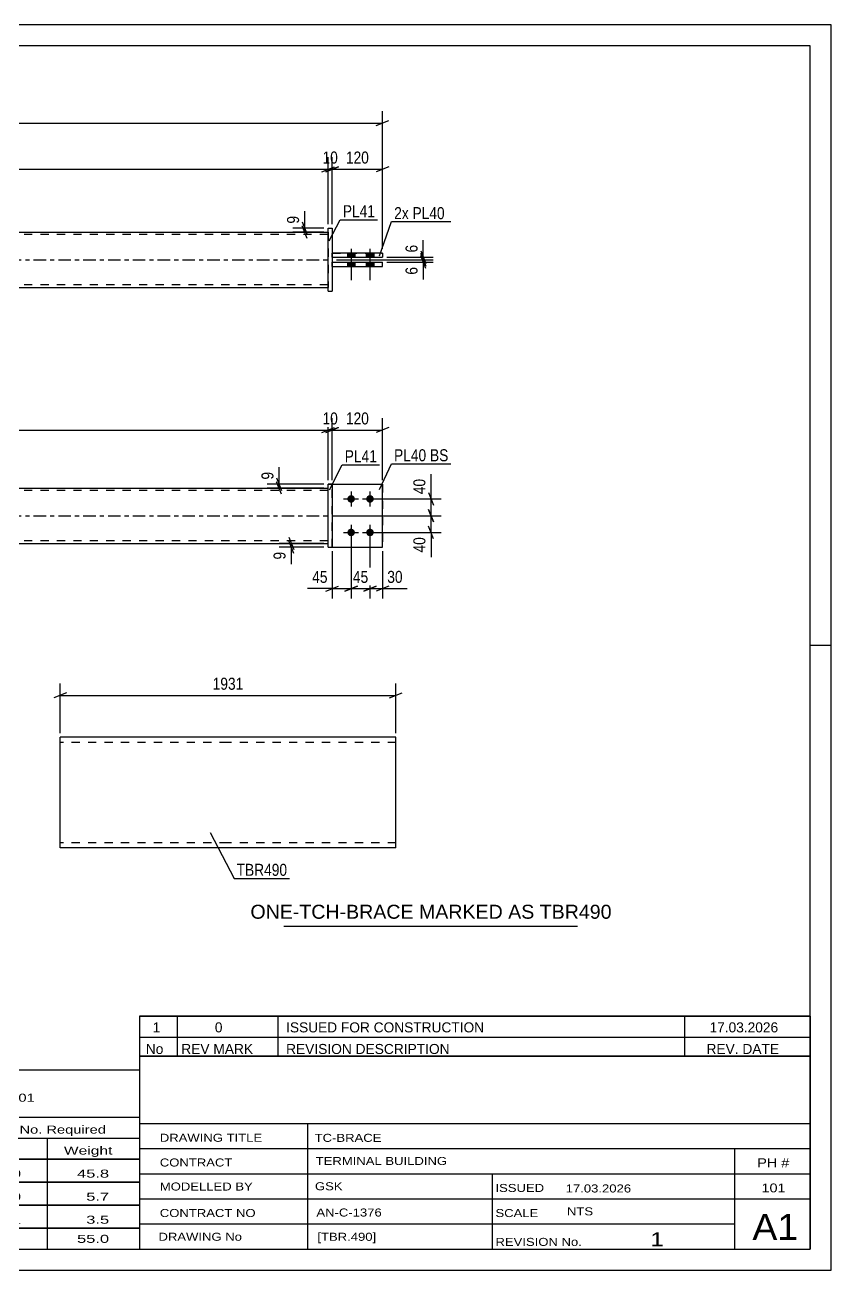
# Model space of a CAD drawing. Header units: millimetres. Extents: x 0 to 420, y 0 to 297.
# Drawn here: x 227.7 to 420, y 0 to 297 of the extents above; entities that cross this region are included whole.
import ezdxf

# ---------------------------------------------------------------- set-up
doc = ezdxf.new("R2010")
doc.units = ezdxf.units.MM
doc.linetypes.add('DXK_LINE_DOT2', pattern=[3.9198, 1.9599, -1.9599])
doc.linetypes.add('DXK_LINE_DOT3', pattern=[5.9187, 2.979, -0.9799, 0.9799, -0.9799])
doc.styles.add('Arial', font='ARIAL.TTF', dxfattribs={"height": 0.2})
doc.styles.add('Arial Narrow', font='ARIALN.TTF', dxfattribs={"height": 0.2})

# ---------------------------------------------------------------- blocks, each defined once
blk = doc.blocks.new('Unknown-582684560-1127')
at = {"color": 5, "linetype": 'Continuous'}
for p, q in [((420, 297), (0, 297)), ((420, 0), (420, 297)), ((415, 292), (5, 292)), ((415, 5), (415, 292)), ((420, 149), (415, 149)), ((5, 5), (415, 5)), ((0, 0), (420, 0))]:
    blk.add_line(p, q, dxfattribs=at)
blk = doc.blocks.new('Bolt-582684560-1413 - 1364')
at = {"linetype": 'Continuous'}
for points in [[(305.51, 184.84), (305.7, 184.82), (305.88, 184.76), (306.04, 184.67), (306.18, 184.54), (306.29, 184.39), (306.37, 184.22), (306.41, 184.03), (306.41, 183.85), (306.37, 183.66), (306.29, 183.49), (306.18, 183.34), (306.04, 183.21), (305.88, 183.12), (305.7, 183.06), (305.51, 183.04), (305.33, 183.06), (305.15, 183.12), (304.99, 183.21), (304.85, 183.34), (304.74, 183.49), (304.66, 183.66), (304.62, 183.85), (304.62, 184.03), (304.66, 184.22), (304.74, 184.39), (304.85, 184.54), (304.99, 184.67), (305.15, 184.76), (305.33, 184.82)], [(310.01, 184.84), (310.2, 184.82), (310.38, 184.76), (310.54, 184.67), (310.68, 184.54), (310.79, 184.39), (310.87, 184.22), (310.91, 184.03), (310.91, 183.85), (310.87, 183.66), (310.79, 183.49), (310.68, 183.34), (310.54, 183.21), (310.38, 183.12), (310.2, 183.06), (310.01, 183.04), (309.83, 183.06), (309.65, 183.12), (309.49, 183.21), (309.35, 183.34), (309.24, 183.49), (309.16, 183.66), (309.12, 183.85), (309.12, 184.03), (309.16, 184.22), (309.24, 184.39), (309.35, 184.54), (309.49, 184.67), (309.65, 184.76), (309.83, 184.82)], [(305.51, 176.84), (305.7, 176.82), (305.88, 176.76), (306.04, 176.67), (306.18, 176.54), (306.29, 176.39), (306.37, 176.22), (306.41, 176.03), (306.41, 175.85), (306.37, 175.66), (306.29, 175.49), (306.18, 175.34), (306.04, 175.21), (305.88, 175.12), (305.7, 175.06), (305.51, 175.04), (305.33, 175.06), (305.15, 175.12), (304.99, 175.21), (304.85, 175.34), (304.74, 175.49), (304.66, 175.66), (304.62, 175.85), (304.62, 176.03), (304.66, 176.22), (304.74, 176.39), (304.85, 176.54), (304.99, 176.67), (305.15, 176.76), (305.33, 176.82)], [(310.01, 176.84), (310.2, 176.82), (310.38, 176.76), (310.54, 176.67), (310.68, 176.54), (310.79, 176.39), (310.87, 176.22), (310.91, 176.03), (310.91, 175.85), (310.87, 175.66), (310.79, 175.49), (310.68, 175.34), (310.54, 175.21), (310.38, 175.12), (310.2, 175.06), (310.01, 175.04), (309.83, 175.06), (309.65, 175.12), (309.49, 175.21), (309.35, 175.34), (309.24, 175.49), (309.16, 175.66), (309.12, 175.85), (309.12, 176.03), (309.16, 176.22), (309.24, 176.39), (309.35, 176.54), (309.49, 176.67), (309.65, 176.76), (309.83, 176.82)]]:
    blk.add_hatch(color=1, dxfattribs=at).paths.add_polyline_path(points)
at = {"color": 1, "linetype": 'Continuous'}
for p, q in [((305.51, 185.74), (305.51, 182.14)), ((310.01, 185.74), (310.01, 182.14)), ((303.71, 183.94), (307.31, 183.94)), ((308.21, 183.94), (311.81, 183.94)), ((303.71, 175.94), (307.31, 175.94)), ((305.51, 177.74), (305.51, 174.14)), ((308.21, 175.94), (311.81, 175.94)), ((310.01, 177.74), (310.01, 174.14))]:
    blk.add_line(p, q, dxfattribs=at)
blk = doc.blocks.new('Part-582684560-1424 - 1364')
at = {"color": 2, "linetype": 'Continuous'}
for p, q in [((301.01, 187.44), (300.01, 187.44)), ((300.01, 172.44), (300.01, 187.44)), ((301.01, 187.44), (301.01, 172.44)), ((300.01, 172.44), (300.01, 172.44)), ((300.01, 172.44), (301.01, 172.44))]:
    blk.add_line(p, q, dxfattribs=at)
at = {"color": 7, "linetype": 'DXK_LINE_DOT2'}
for p, q in [((300.01, 187.44), (300.01, 187.44)), ((300.01, 187.44), (301.01, 187.44)), ((301.01, 187.44), (301.01, 187.44)), ((300.01, 172.44), (301.01, 172.44))]:
    blk.add_line(p, q, dxfattribs=at)
blk = doc.blocks.new('Part-582684560-1439 - 1364')
at = {"linetype": 'Continuous'}
blk.add_hatch(color=2, dxfattribs=at).paths.add_polyline_path([(153.91, 186.54), (153.11, 187.94), (154.71, 187.94)])
at = {"color": 2, "linetype": 'Continuous'}
for p, q in [((153.91, 186.54), (153.11, 187.94)), ((153.11, 187.94), (154.71, 187.94)), ((154.71, 187.94), (153.91, 186.54)), ((123.91, 186.54), (211.91, 186.54)), ((212.01, 186.54), (300.01, 186.54)), ((123.91, 173.34), (211.91, 173.34)), ((212.01, 173.34), (300.01, 173.34))]:
    blk.add_line(p, q, dxfattribs=at)
at = {"color": 7, "linetype": 'DXK_LINE_DOT2'}
for p, q in [((123.91, 173.34), (123.91, 186.54)), ((211.91, 185.94), (123.91, 185.94)), ((300.01, 185.94), (212.01, 185.94)), ((300.01, 173.34), (300.01, 186.54)), ((211.91, 173.94), (123.91, 173.94)), ((300.01, 173.94), (212.01, 173.94))]:
    blk.add_line(p, q, dxfattribs=at)
at = {"color": 7, "linetype": 'DXK_LINE_DOT3'}
for p, q in [((123.91, 179.94), (211.91, 179.94)), ((212.01, 179.94), (300.01, 179.94))]:
    blk.add_line(p, q, dxfattribs=at)
at = {"color": 2, "linetype": 'Continuous'}
blk.add_circle((153.91, 187.44), 1, dxfattribs=at)
blk = doc.blocks.new('Part-582684560-1444 - 1364')
at = {"color": 2, "linetype": 'Continuous'}
for p, q in [((301.01, 187.44), (313.01, 187.44)), ((313.01, 187.44), (313.01, 187.44)), ((313.01, 172.44), (313.01, 187.44)), ((301.01, 172.44), (313.01, 172.44))]:
    blk.add_line(p, q, dxfattribs=at)
at = {"color": 7, "linetype": 'DXK_LINE_DOT2'}
for p, q in [((301.01, 187.44), (313.01, 187.44)), ((301.01, 172.44), (301.01, 187.44)), ((313.01, 187.44), (313.01, 187.44)), ((301.01, 172.44), (301.01, 172.44)), ((301.01, 172.44), (313.01, 172.44))]:
    blk.add_line(p, q, dxfattribs=at)
blk = doc.blocks.new('Part-582684560-1449 - 1364')
at = {"color": 7, "linetype": 'DXK_LINE_DOT2'}
for p, q in [((301.01, 187.44), (313.01, 187.44)), ((301.01, 172.44), (301.01, 187.44)), ((301.01, 187.44), (313.01, 187.44)), ((313.01, 187.44), (313.01, 187.44)), ((313.01, 187.44), (313.01, 172.44)), ((301.01, 172.44), (301.01, 172.44)), ((301.01, 172.44), (313.01, 172.44)), ((301.01, 172.44), (313.01, 172.44))]:
    blk.add_line(p, q, dxfattribs=at)
blk = doc.blocks.new('Part-582684560-1751 - 1745')
at = {"linetype": 'Continuous'}
blk.add_hatch(color=2, dxfattribs=at).paths.add_polyline_path([(153.91, 240.99), (153.11, 242.39), (154.71, 242.39)])
at = {"color": 2, "linetype": 'Continuous'}
for p, q in [((123.91, 247.59), (211.91, 247.59)), ((212.01, 247.59), (300.01, 247.59)), ((153.91, 240.99), (153.11, 242.39)), ((153.11, 242.39), (154.71, 242.39)), ((154.71, 242.39), (153.91, 240.99)), ((123.91, 234.39), (211.91, 234.39)), ((212.01, 234.39), (300.01, 234.39))]:
    blk.add_line(p, q, dxfattribs=at)
at = {"color": 7, "linetype": 'DXK_LINE_DOT2'}
for p, q in [((123.91, 234.39), (123.91, 247.59)), ((211.91, 246.99), (123.91, 246.99)), ((300.01, 246.99), (212.01, 246.99)), ((300.01, 247.59), (300.01, 234.39)), ((211.91, 234.99), (123.91, 234.99)), ((300.01, 234.99), (212.01, 234.99))]:
    blk.add_line(p, q, dxfattribs=at)
at = {"color": 7, "linetype": 'DXK_LINE_DOT3'}
for p, q in [((123.91, 240.99), (211.91, 240.99)), ((212.01, 240.99), (300.01, 240.99))]:
    blk.add_line(p, q, dxfattribs=at)
at = {"color": 2, "linetype": 'Continuous'}
blk.add_circle((153.91, 241.89), 1, dxfattribs=at)
blk = doc.blocks.new('Part-582684560-1756 - 1745')
at = {"color": 2, "linetype": 'Continuous'}
for p, q in [((301.01, 240.39), (313.01, 240.39)), ((301.01, 239.39), (301.01, 240.39)), ((301.01, 239.39), (301.01, 239.39)), ((301.01, 239.39), (313.01, 239.39)), ((313.01, 239.39), (313.01, 240.39))]:
    blk.add_line(p, q, dxfattribs=at)
at = {"color": 7, "linetype": 'DXK_LINE_DOT2'}
for p, q in [((301.01, 240.39), (313.01, 240.39)), ((301.01, 239.39), (313.01, 239.39))]:
    blk.add_line(p, q, dxfattribs=at)
blk = doc.blocks.new('Part-582684560-1761 - 1745')
at = {"color": 2, "linetype": 'Continuous'}
for p, q in [((313.01, 242.59), (301.01, 242.59)), ((301.01, 241.59), (301.01, 242.59)), ((301.01, 241.59), (301.01, 241.59)), ((301.01, 241.59), (313.01, 241.59)), ((313.01, 242.59), (313.01, 241.59))]:
    blk.add_line(p, q, dxfattribs=at)
at = {"color": 7, "linetype": 'DXK_LINE_DOT2'}
for p, q in [((301.01, 242.59), (301.01, 242.59)), ((301.01, 242.59), (313.01, 242.59)), ((301.01, 241.59), (313.01, 241.59)), ((313.01, 242.59), (313.01, 242.59))]:
    blk.add_line(p, q, dxfattribs=at)
blk = doc.blocks.new('Part-582684560-1766 - 1745')
at = {"color": 2, "linetype": 'Continuous'}
for p, q in [((300.01, 248.49), (300.01, 248.49)), ((300.01, 233.49), (300.01, 248.49)), ((300.01, 248.49), (301.01, 248.49)), ((301.01, 248.49), (301.01, 248.49)), ((301.01, 248.49), (301.01, 233.49)), ((300.01, 233.49), (301.01, 233.49)), ((300.01, 233.49), (300.01, 233.49)), ((301.01, 233.49), (301.01, 233.49))]:
    blk.add_line(p, q, dxfattribs=at)
at = {"color": 7, "linetype": 'DXK_LINE_DOT2'}
for p, q in [((300.01, 248.49), (300.01, 248.49)), ((300.01, 248.49), (301.01, 248.49)), ((300.01, 233.49), (301.01, 233.49))]:
    blk.add_line(p, q, dxfattribs=at)
blk = doc.blocks.new('Bolt-582684560-1782 - 1745')
at = {"linetype": 'Continuous'}
for points in [[(306.41, 242.59), (304.61, 242.59), (304.61, 241.59), (306.41, 241.59)], [(306.41, 242.59), (304.61, 242.59), (304.61, 241.59), (306.41, 241.59)], [(310.91, 242.59), (309.11, 242.59), (309.11, 241.59), (310.91, 241.59)], [(310.91, 242.59), (309.11, 242.59), (309.11, 241.59), (310.91, 241.59)], [(306.41, 240.39), (304.61, 240.39), (304.61, 239.39), (306.41, 239.39)], [(306.41, 240.39), (304.61, 240.39), (304.61, 239.39), (306.41, 239.39)], [(310.91, 240.39), (309.11, 240.39), (309.11, 239.39), (310.91, 239.39)], [(310.91, 240.39), (309.11, 240.39), (309.11, 239.39), (310.91, 239.39)]]:
    blk.add_hatch(color=1, dxfattribs=at).paths.add_polyline_path(points)
at = {"color": 1, "linetype": 'Continuous'}
for p, q in [((305.51, 243.59), (305.51, 236.09)), ((305.51, 243.59), (305.51, 236.09)), ((310.01, 243.59), (310.01, 236.09)), ((310.01, 243.59), (310.01, 236.09)), ((304.61, 242.59), (304.61, 241.59)), ((304.61, 242.59), (304.61, 241.59)), ((306.41, 242.59), (306.41, 241.59)), ((306.41, 242.59), (306.41, 241.59)), ((309.11, 242.59), (309.11, 241.59)), ((309.11, 242.59), (309.11, 241.59)), ((310.91, 242.59), (310.91, 241.59)), ((310.91, 242.59), (310.91, 241.59)), ((304.61, 240.39), (304.61, 239.39)), ((304.61, 240.39), (304.61, 239.39)), ((306.41, 240.39), (306.41, 239.39)), ((306.41, 240.39), (306.41, 239.39)), ((309.11, 240.39), (309.11, 239.39)), ((309.11, 240.39), (309.11, 239.39)), ((310.91, 240.39), (310.91, 239.39)), ((310.91, 240.39), (310.91, 239.39))]:
    blk.add_line(p, q, dxfattribs=at)
blk = doc.blocks.new('Part-582684560-2260 - 2254')
at = {"color": 2, "linetype": 'Continuous'}
for p, q in [((276.09, 127.08), (236.09, 127.08)), ((236.09, 100.86), (236.09, 127.08)), ((316.19, 127.08), (276.19, 127.08)), ((316.19, 100.68), (316.19, 127.08)), ((236.09, 100.68), (236.09, 100.86)), ((276.09, 100.68), (236.09, 100.68)), ((316.19, 100.68), (276.19, 100.68))]:
    blk.add_line(p, q, dxfattribs=at)
at = {"color": 7, "linetype": 'DXK_LINE_DOT2'}
for p, q in [((276.09, 125.88), (236.09, 125.88)), ((316.19, 125.88), (276.19, 125.88)), ((236.09, 101.88), (236.09, 101.97)), ((276.09, 101.88), (236.09, 101.88)), ((316.19, 101.88), (276.19, 101.88)), ((316.19, 101.88), (316.19, 101.97))]:
    blk.add_line(p, q, dxfattribs=at)
blk = doc.blocks.new('StraightDimension-582684560-1681 - 1364')
at = {"color": 7, "linetype": 'Continuous'}
for p, q in [((323.97, 181.44), (325.17, 178.44)), ((301.01, 179.94), (326.97, 179.94)), ((324.57, 175.94), (324.57, 179.94)), ((311.01, 175.94), (326.97, 175.94)), ((325.17, 174.44), (323.97, 177.44))]:
    blk.add_line(p, q, dxfattribs=at)
at = {"color": 0}
blk.add_wipeout([(323.82, 175.41), (319.62, 175.41), (319.62, 170.56), (323.82, 170.56)], dxfattribs=at)
at = {"color": 7, "linetype": 'Continuous'}
blk.add_line((324.57, 175.94), (324.57, 170.03), dxfattribs=at)
blk.add_line((324.57, 175.94), (324.57, 170.03), dxfattribs=at)
at = {"color": 3, "style": 'Arial Narrow'}
blk.add_text('40', height=2.863, rotation=90.0002, dxfattribs=at).set_placement((323.22, 171.16))
blk = doc.blocks.new('StraightDimension-582684560-1641 - 1364')
at = {"color": 7, "linetype": 'Continuous'}
for p, q in [((310.01, 174.94), (310.01, 160.16)), ((313.01, 171.44), (313.01, 160.16)), ((308.51, 161.96), (311.51, 163.16)), ((310.01, 162.56), (313.01, 162.56)), ((314.51, 163.16), (311.51, 161.96))]:
    blk.add_line(p, q, dxfattribs=at)
at = {"color": 0}
blk.add_wipeout([(318.4, 163.31), (318.4, 167.51), (313.54, 167.51), (313.54, 163.31)], dxfattribs=at)
at = {"color": 7, "linetype": 'Continuous'}
blk.add_line((313.01, 162.56), (318.92, 162.56), dxfattribs=at)
blk.add_line((313.01, 162.56), (318.92, 162.56), dxfattribs=at)
at = {"color": 3, "style": 'Arial Narrow'}
blk.add_text('30', height=2.863, dxfattribs=at).set_placement((314.14, 163.91))
blk = doc.blocks.new('StraightDimension-582684560-1502 - 1364')
at = {"color": 7, "linetype": 'Continuous'}
for p, q in [((123.91, 188.44), (123.91, 203.2)), ((300.01, 188.44), (300.01, 203.2)), ((125.41, 200.95), (122.41, 199.75)), ((123.91, 200.35), (300.01, 200.35)), ((298.51, 199.75), (301.51, 200.95))]:
    blk.add_line(p, q, dxfattribs=at)
at = {"color": 0}
blk.add_wipeout([(216.22, 201.1), (216.22, 205.3), (207.71, 205.3), (207.71, 201.1)], dxfattribs=at)
at = {"color": 3, "style": 'Arial Narrow'}
blk.add_text('1931', height=2.863, dxfattribs=at).set_placement((208.31, 201.7))
blk = doc.blocks.new('StraightDimension-582684560-1511 - 1364')
at = {"color": 7, "linetype": 'Continuous'}
for p, q in [((300.01, 188.44), (300.01, 203.2)), ((301.01, 188.44), (301.01, 203.2)), ((298.51, 199.75), (301.51, 200.95)), ((302.51, 200.95), (299.51, 199.75)), ((300.01, 200.35), (301.01, 200.35))]:
    blk.add_line(p, q, dxfattribs=at)
at = {"color": 0}
blk.add_wipeout([(302.94, 201.1), (302.94, 205.3), (298.09, 205.3), (298.09, 201.1)], dxfattribs=at)
at = {"color": 3, "style": 'Arial Narrow'}
blk.add_text('10', height=2.863, dxfattribs=at).set_placement((298.69, 201.7))
blk = doc.blocks.new('StraightDimension-582684560-1529 - 1364')
at = {"color": 7, "linetype": 'Continuous'}
for p, q in [((301.01, 188.44), (301.01, 203.2)), ((313.01, 188.44), (313.01, 203.2)), ((299.51, 199.75), (302.51, 200.95)), ((301.01, 200.35), (313.01, 200.35)), ((314.51, 200.95), (311.51, 199.75))]:
    blk.add_line(p, q, dxfattribs=at)
at = {"color": 0}
blk.add_wipeout([(310.36, 201.1), (310.36, 205.3), (303.67, 205.3), (303.67, 201.1)], dxfattribs=at)
at = {"color": 3, "style": 'Arial Narrow'}
blk.add_text('120', height=2.863, dxfattribs=at).set_placement((304.27, 201.7))
blk = doc.blocks.new('StraightDimension-582684560-1632 - 1364')
at = {"color": 7, "linetype": 'Continuous'}
for p, q in [((299.01, 173.34), (288.37, 173.34)), ((299.01, 172.44), (288.37, 172.44)), ((290.62, 174.84), (291.82, 171.84)), ((291.82, 170.94), (290.62, 173.94)), ((291.22, 172.44), (291.22, 173.34))]:
    blk.add_line(p, q, dxfattribs=at)
at = {"color": 0}
blk.add_wipeout([(290.47, 171.91), (286.27, 171.91), (286.27, 168.89), (290.47, 168.89)], dxfattribs=at)
at = {"color": 7, "linetype": 'Continuous'}
blk.add_line((291.22, 172.44), (291.22, 168.36), dxfattribs=at)
blk.add_line((291.22, 172.44), (291.22, 168.36), dxfattribs=at)
at = {"color": 3, "style": 'Arial Narrow'}
blk.add_text('9', height=2.86, rotation=90.0002, dxfattribs=at).set_placement((289.87, 169.49))
blk = doc.blocks.new('StraightDimension-582684560-1654 - 1364')
at = {"color": 7, "linetype": 'Continuous'}
for p, q in [((305.51, 174.94), (305.51, 160.16)), ((310.01, 174.94), (310.01, 160.16)), ((304.01, 161.96), (307.01, 163.16)), ((305.51, 162.56), (310.01, 162.56)), ((311.51, 163.16), (308.51, 161.96))]:
    blk.add_line(p, q, dxfattribs=at)
at = {"color": 0}
blk.add_wipeout([(310.19, 163.31), (310.19, 167.51), (305.34, 167.51), (305.34, 163.31)], dxfattribs=at)
at = {"color": 3, "style": 'Arial Narrow'}
blk.add_text('45', height=2.863, dxfattribs=at).set_placement((305.94, 163.91))
blk = doc.blocks.new('StraightDimension-582684560-1664 - 1364')
at = {"color": 7, "linetype": 'Continuous'}
for p, q in [((305.51, 174.94), (305.51, 160.16)), ((301.01, 171.44), (301.01, 160.16)), ((299.51, 161.96), (302.51, 163.16)), ((301.01, 162.56), (305.51, 162.56)), ((307.01, 163.16), (304.01, 161.96))]:
    blk.add_line(p, q, dxfattribs=at)
at = {"color": 0}
blk.add_wipeout([(300.49, 163.31), (300.49, 167.51), (295.63, 167.51), (295.63, 163.31)], dxfattribs=at)
at = {"color": 7, "linetype": 'Continuous'}
blk.add_line((301.01, 162.56), (295.11, 162.56), dxfattribs=at)
blk.add_line((301.01, 162.56), (295.11, 162.56), dxfattribs=at)
at = {"color": 3, "style": 'Arial Narrow'}
blk.add_text('45', height=2.863, dxfattribs=at).set_placement((296.23, 163.91))
blk = doc.blocks.new('StraightDimension-582684560-1694 - 1364')
at = {"color": 7, "linetype": 'Continuous'}
for p, q in [((323.97, 185.44), (325.17, 182.44)), ((311.01, 183.94), (326.97, 183.94)), ((325.17, 178.44), (323.97, 181.44)), ((324.57, 179.94), (324.57, 183.94)), ((301.01, 179.94), (326.97, 179.94))]:
    blk.add_line(p, q, dxfattribs=at)
at = {"color": 0}
blk.add_wipeout([(323.82, 189.32), (319.62, 189.32), (319.62, 184.46), (323.82, 184.46)], dxfattribs=at)
at = {"color": 7, "linetype": 'Continuous'}
blk.add_line((324.57, 183.94), (324.57, 189.85), dxfattribs=at)
blk.add_line((324.57, 183.94), (324.57, 189.85), dxfattribs=at)
at = {"color": 3, "style": 'Arial Narrow'}
blk.add_text('40', height=2.863, rotation=90.0002, dxfattribs=at).set_placement((323.22, 185.06))
blk = doc.blocks.new('StraightDimension-582684560-1708 - 1364')
at = {"color": 7, "linetype": 'Continuous'}
for p, q in [((299.01, 187.44), (285.48, 187.44)), ((287.73, 188.94), (288.93, 185.94)), ((288.93, 185.04), (287.73, 188.04)), ((288.33, 186.54), (288.33, 187.44)), ((299.01, 186.54), (285.48, 186.54))]:
    blk.add_line(p, q, dxfattribs=at)
at = {"color": 0}
blk.add_wipeout([(287.58, 190.99), (283.38, 190.99), (283.38, 187.96), (287.58, 187.96)], dxfattribs=at)
at = {"color": 7, "linetype": 'Continuous'}
blk.add_line((288.33, 187.44), (288.33, 191.52), dxfattribs=at)
blk.add_line((288.33, 187.44), (288.33, 191.52), dxfattribs=at)
at = {"color": 3, "style": 'Arial Narrow'}
blk.add_text('9', height=2.86, rotation=90.0002, dxfattribs=at).set_placement((286.98, 188.56))
blk = doc.blocks.new('StraightDimension-582684560-1902 - 1745')
at = {"color": 7, "linetype": 'Continuous'}
for p, q in [((300.01, 249.49), (300.01, 265.43)), ((301.01, 249.49), (301.01, 265.43)), ((298.51, 261.98), (301.51, 263.18)), ((302.51, 263.18), (299.51, 261.98)), ((300.01, 262.58), (301.01, 262.58))]:
    blk.add_line(p, q, dxfattribs=at)
at = {"color": 0}
blk.add_wipeout([(302.94, 263.33), (302.94, 267.53), (298.09, 267.53), (298.09, 263.33)], dxfattribs=at)
at = {"color": 3, "style": 'Arial Narrow'}
blk.add_text('10', height=2.863, dxfattribs=at).set_placement((298.69, 263.93))
blk = doc.blocks.new('StraightDimension-582684560-1787 - 1745')
at = {"color": 7, "linetype": 'Continuous'}
for p, q in [((293.84, 249.99), (295.04, 246.99)), ((299.01, 248.49), (291.59, 248.49)), ((299.01, 247.59), (291.59, 247.59)), ((295.04, 246.09), (293.84, 249.09)), ((294.44, 247.59), (294.44, 248.49))]:
    blk.add_line(p, q, dxfattribs=at)
at = {"color": 0}
blk.add_wipeout([(293.69, 252.04), (289.49, 252.04), (289.49, 249.01), (293.69, 249.01)], dxfattribs=at)
at = {"color": 7, "linetype": 'Continuous'}
blk.add_line((294.44, 248.49), (294.44, 252.56), dxfattribs=at)
blk.add_line((294.44, 248.49), (294.44, 252.56), dxfattribs=at)
at = {"color": 3, "style": 'Arial Narrow'}
blk.add_text('9', height=2.86, rotation=90.0002, dxfattribs=at).set_placement((293.09, 249.61))
blk = doc.blocks.new('StraightDimension-582684560-1798 - 1745')
at = {"color": 7, "linetype": 'Continuous'}
for p, q in [((302.01, 240.99), (325.11, 240.99)), ((322.11, 242.49), (323.31, 239.49)), ((323.31, 238.89), (322.11, 241.89)), ((322.71, 240.39), (322.71, 240.99)), ((314.01, 240.39), (325.11, 240.39))]:
    blk.add_line(p, q, dxfattribs=at)
at = {"color": 0}
blk.add_wipeout([(321.96, 239.86), (317.76, 239.86), (317.76, 236.83), (321.96, 236.83)], dxfattribs=at)
at = {"color": 7, "linetype": 'Continuous'}
blk.add_line((322.71, 240.39), (322.71, 236.31), dxfattribs=at)
blk.add_line((322.71, 240.39), (322.71, 236.31), dxfattribs=at)
at = {"color": 3, "style": 'Arial Narrow'}
blk.add_text('6', height=2.86, rotation=90.0002, dxfattribs=at).set_placement((321.36, 237.43))
blk = doc.blocks.new('StraightDimension-582684560-1807 - 1745')
at = {"color": 7, "linetype": 'Continuous'}
for p, q in [((302.01, 240.99), (325.11, 240.99)), ((314.01, 241.59), (325.11, 241.59)), ((322.11, 243.09), (323.31, 240.09)), ((323.31, 239.49), (322.11, 242.49)), ((322.71, 240.99), (322.71, 241.59))]:
    blk.add_line(p, q, dxfattribs=at)
at = {"color": 0}
blk.add_wipeout([(321.96, 245.14), (317.76, 245.14), (317.76, 242.11), (321.96, 242.11)], dxfattribs=at)
at = {"color": 7, "linetype": 'Continuous'}
blk.add_line((322.71, 241.59), (322.71, 245.66), dxfattribs=at)
blk.add_line((322.71, 241.59), (322.71, 245.66), dxfattribs=at)
at = {"color": 3, "style": 'Arial Narrow'}
blk.add_text('6', height=2.86, rotation=90.0002, dxfattribs=at).set_placement((321.36, 242.71))
blk = doc.blocks.new('StraightDimension-582684560-1892 - 1745')
at = {"color": 7, "linetype": 'Continuous'}
for p, q in [((123.91, 249.49), (123.91, 265.43)), ((300.01, 249.49), (300.01, 265.43)), ((125.41, 263.18), (122.41, 261.98)), ((123.91, 262.58), (300.01, 262.58)), ((298.51, 261.98), (301.51, 263.18))]:
    blk.add_line(p, q, dxfattribs=at)
at = {"color": 0}
blk.add_wipeout([(216.22, 263.33), (216.22, 267.53), (207.71, 267.53), (207.71, 263.33)], dxfattribs=at)
at = {"color": 3, "style": 'Arial Narrow'}
blk.add_text('1931', height=2.863, dxfattribs=at).set_placement((208.31, 263.93))
blk = doc.blocks.new('StraightDimension-582684560-1912 - 1745')
at = {"color": 7, "linetype": 'Continuous'}
for p, q in [((301.01, 249.49), (301.01, 265.43)), ((313.01, 243.59), (313.01, 265.43)), ((299.51, 261.98), (302.51, 263.18)), ((301.01, 262.58), (313.01, 262.58)), ((314.51, 263.18), (311.51, 261.98))]:
    blk.add_line(p, q, dxfattribs=at)
at = {"color": 0}
blk.add_wipeout([(310.36, 263.33), (310.36, 267.53), (303.67, 267.53), (303.67, 263.33)], dxfattribs=at)
at = {"color": 3, "style": 'Arial Narrow'}
blk.add_text('120', height=2.863, dxfattribs=at).set_placement((304.27, 263.93))
blk = doc.blocks.new('StraightDimension-582684560-1923 - 1745')
at = {"color": 7, "linetype": 'Continuous'}
for p, q in [((110.91, 243.59), (110.91, 276.44)), ((313.01, 243.59), (313.01, 276.44)), ((112.41, 274.19), (109.41, 272.99)), ((110.91, 273.59), (313.01, 273.59)), ((311.51, 272.99), (314.51, 274.19))]:
    blk.add_line(p, q, dxfattribs=at)
at = {"color": 0}
blk.add_wipeout([(216.22, 274.34), (216.22, 278.54), (207.71, 278.54), (207.71, 274.34)], dxfattribs=at)
at = {"color": 3, "style": 'Arial Narrow'}
blk.add_text('2191', height=2.863, dxfattribs=at).set_placement((208.31, 274.94))
blk = doc.blocks.new('StraightDimension-582684560-2264 - 2254')
at = {"color": 7, "linetype": 'Continuous'}
for p, q in [((236.09, 128.08), (236.09, 139.93)), ((316.19, 128.08), (316.19, 139.93)), ((237.59, 137.68), (234.59, 136.48)), ((236.09, 137.08), (316.19, 137.08)), ((314.69, 136.48), (317.69, 137.68))]:
    blk.add_line(p, q, dxfattribs=at)
at = {"color": 0}
blk.add_wipeout([(280.4, 137.83), (280.4, 142.03), (271.89, 142.03), (271.89, 137.83)], dxfattribs=at)
at = {"color": 3, "style": 'Arial Narrow'}
blk.add_text('1931', height=2.863, dxfattribs=at).set_placement((272.49, 138.43))
blk = doc.blocks.new('Unknown-582684560-2785')
at = {"color": 7, "linetype": 'Continuous'}
for p, q in [((255, 51.05), (255, 5)), ((255, 51.05), (415, 51.05)), ((415, 51), (415, 5)), ((255, 35), (415, 35)), ((295.14, 35), (295.14, 5)), ((255, 29), (415, 29)), ((397, 5.05), (397, 29.05)), ((255, 23), (415, 23)), ((339.14, 23), (339.14, 5)), ((255, 17), (415, 17)), ((255, 11), (397, 11)), ((255, 5), (415, 5))]:
    blk.add_line(p, q, dxfattribs=at)
at = {"color": 7, "style": 'Arial Narrow'}
for s, height, width, p in [('DRAWING TITLE', 1.9089, 1.425378, (259.88, 30.61)), ('TC-BRACE', 1.909, 1.425378, (296.81, 30.59)), ('TERMINAL BUILDING', 1.9089, 1.425378, (297.06, 25.07)), ('CONTRACT', 1.909, 1.425378, (259.88, 24.71)), ('MODELLED BY', 1.9089, 1.425378, (259.88, 18.98)), ('GSK', 1.909, 1.425378, (296.88, 19.04)), ('ISSUED', 1.909, 1.425378, (339.94, 18.64)), ('17.03.2026', 1.909, 1.425378, (356.69, 18.52)), ('CONTRACT NO', 1.9089, 1.425378, (259.88, 12.66)), ('AN-C-1376', 1.909, 1.425378, (297.23, 12.78)), ('SCALE', 1.909, 1.425378, (339.94, 12.65)), ('A1', 6.204, 1.25, (401.24, 7.2)), ('DRAWING No', 1.909, 1.425378, (259.56, 7)), ('[TBR.490]', 1.909, 1.425378, (297.46, 6.99)), ('1', 3.34, 1.5, (376.91, 5.68)), ('REVISION No.', 1.9089, 1.425378, (339.94, 5.77))]:
    blk.add_text(s, height=height, dxfattribs=dict(at, width=width)).set_placement(p)
at = {"color": 7, "linetype": 'Continuous', "style": 'Arial Narrow'}
for s, height, width, p in [('PH #', 2.1, 1.42538, (402.4, 24.55)), ('101', 2.1, 1.42538, (403.41, 18.55)), ('NTS', 1.909, 1.425378, (357, 13.05))]:
    blk.add_text(s, height=height, dxfattribs=dict(at, width=width)).set_placement(p)
blk = doc.blocks.new('Unknown-582684560-2786')
at = {"color": 7, "linetype": 'Continuous'}
for p, q in [((255, 60.55), (415, 60.55)), ((415, 60.55), (255, 60.55)), ((255, 60.55), (255, 55.55)), ((264, 60.55), (264, 55.55)), ((288, 60.55), (288, 55.55)), ((385, 60.55), (385, 55.55)), ((415, 60.55), (415, 55.55)), ((255, 55.55), (415, 55.55)), ((255, 55.55), (255, 51.05)), ((255, 55.55), (415, 55.55)), ((264, 55.55), (264, 51.05)), ((288, 55.55), (288, 51.05)), ((385, 55.55), (385, 51.05)), ((415, 55.55), (415, 51.05)), ((415, 51.05), (255, 51.05))]:
    blk.add_line(p, q, dxfattribs=at)
at = {"color": 7, "linetype": 'Continuous', "style": 'Arial Narrow'}
for s, height, width, p in [('1', 2.39, 1.196471, (258.16, 56.7)), ('0', 2.39, 1.196471, (273, 56.7)), ('ISSUED FOR CONSTRUCTION', 2.3861, 1.196471, (290, 56.7)), ('17.03.2026', 2.386, 1.196471, (391, 56.7)), ('No', 2.386, 1.2, (256.54, 51.55)), ('REV MARK', 2.386, 1.2, (265, 51.55)), ('REVISION DESCRIPTION', 2.3861, 1.2, (290, 51.55)), ('REV. DATE', 2.386, 1.2, (390.28, 51.55))]:
    blk.add_text(s, height=height, dxfattribs=dict(at, width=width)).set_placement(p)
blk = doc.blocks.new('Unknown-582684560-2787')
at = {"color": 7, "linetype": 'Continuous'}
for p, q in [((95, 47.75), (255, 47.75)), ((95, 36.5), (95, 47.75)), ((255, 47.75), (255, 36.5)), ((95, 36.5), (255, 36.5)), ((95, 36.5), (95, 31.5)), ((255, 36.5), (255, 31.5)), ((95, 31.5), (255, 31.5)), ((95, 31.5), (95, 26.5)), ((119, 31.5), (119, 26.5)), ((154.5, 31.5), (154.5, 26.5)), ((180.5, 31.5), (180.5, 26.5)), ((193.5, 31.5), (193.5, 26.5)), ((211, 31.5), (211, 26.5)), ((233, 31.5), (233, 26.5)), ((255, 31.5), (255, 26.5)), ((95, 26.5), (255, 26.5)), ((95, 26.45), (95, 21.05)), ((95, 26.45), (255, 26.45)), ((119, 26.5), (119, 21)), ((154.5, 26.5), (154.5, 21)), ((180.5, 26.5), (180.5, 21)), ((193.5, 26.5), (193.5, 21)), ((211, 26.5), (211, 21)), ((233, 26.5), (233, 21)), ((255, 26.45), (255, 21.05)), ((95, 21.05), (255, 21.05)), ((95, 20.95), (95, 15.55)), ((95, 20.95), (255, 20.95)), ((119, 21), (119, 15.5)), ((154.5, 21), (154.5, 15.5)), ((180.5, 21), (180.5, 15.5)), ((193.5, 21), (193.5, 15.5)), ((211, 21), (211, 15.5)), ((233, 21), (233, 15.5)), ((255, 20.95), (255, 15.55)), ((95, 15.55), (255, 15.55)), ((95, 15.45), (95, 10.05)), ((95, 15.45), (255, 15.45)), ((119, 15.5), (119, 10)), ((154.5, 15.5), (154.5, 10)), ((180.5, 15.5), (180.5, 10)), ((193.5, 15.5), (193.5, 10)), ((211, 15.5), (211, 10)), ((233, 15.5), (233, 10)), ((255, 15.45), (255, 10.05)), ((95, 10.05), (255, 10.05)), ((95, 10), (255, 10)), ((95, 10), (95, 5)), ((211, 10), (211, 5)), ((233, 10), (233, 5)), ((255, 10), (255, 5)), ((95, 5), (255, 5))]:
    blk.add_line(p, q, dxfattribs=at)
at = {"color": 7, "style": 'Arial Narrow'}
for s, height, width, p in [('GENERAL NOTES & WELD DETAILS :', 2.8633, 1.4, (96.15, 40.06)), ('REFER TYP DRAWING TYP-01', 1.9089, 1.6, (179.7, 40.16)), ("MATERIAL LIST FOR ASSEMBLY MK'D", 1.9089, 1.6, (96.15, 32.56)), ('TBR490', 1.909, 1.794707, (187.59, 32.47)), ('1', 1.91, 1.794707, (217.08, 32.56)), ('No. Required', 1.9089, 1.6, (226.41, 32.56)), ('Mark', 1.909, 1.7, (96.34, 27.5)), ('Profile', 1.909, 1.7, (129.41, 27.5)), ('Material', 1.909, 1.7, (159.54, 27.56)), ('No.', 1.909, 1.7, (184.5, 27.56)), ('Length', 1.909, 1.7, (195, 27.56)), ('Area', 1.909, 1.7, (217.5, 27.56)), ('Weight', 1.909, 1.7, (237, 27.56))]:
    blk.add_text(s, height=height, dxfattribs=dict(at, width=width)).set_placement(p)
at = {"color": 7, "linetype": 'Continuous', "style": 'Arial Narrow'}
for s, height, width, p in [('TBR490', 1.909, 1.794707, (96.5, 22.06)), ('SHS132*6', 1.909, 1.794707, (121, 22.06)), ('E350', 1.909, 1.794707, (160.74, 22.06)), ('1', 1.91, 1.794707, (184.86, 22.06)), ('1931', 1.909, 1.794707, (197.58, 22.06)), ('1.0', 1.909, 1.794707, (221.32, 22.06)), ('45.8', 1.909, 1.794707, (240.14, 22.06)), ('PL40', 1.909, 1.794707, (96.5, 16.56)), ('PL10*120', 1.909, 1.794707, (121, 16.56)), ('E350', 1.909, 1.794707, (160.74, 16.56)), ('4', 1.91, 1.794707, (184.86, 16.56)), ('150', 1.909, 1.794707, (199.77, 16.56)), ('0.0', 1.909, 1.794707, (221.32, 16.56)), ('5.7', 1.909, 1.794707, (242.33, 16.56)), ('PL41', 1.909, 1.794707, (96.5, 11.06)), ('PL10*150', 1.909, 1.794707, (121, 11.06)), ('E350', 1.909, 1.794707, (160.74, 11.06)), ('2', 1.91, 1.794707, (184.86, 11.06)), ('150', 1.909, 1.794707, (199.77, 11.06)), ('0.1', 1.909, 1.794707, (221.32, 11.06)), ('3.5', 1.909, 1.794707, (242.33, 11.06)), ('Total', 1.909, 1.7, (197.33, 6.5)), ('1.3', 1.909, 1.794707, (220.83, 6.5)), ('55.0', 1.909, 1.794707, (240.14, 6.5))]:
    blk.add_text(s, height=height, dxfattribs=dict(at, width=width)).set_placement(p)
blk = doc.blocks.new('Unknown-582684560-2788')
at = {"color": 7, "linetype": 'Continuous'}
blk.add_line((289.5, 82.05), (359.5, 82.05), dxfattribs=at)
at = {"color": 7, "style": 'Arial'}
blk.add_text('ONE-TCH-BRACE MARKED AS TBR490', height=3.3428, dxfattribs=at).set_placement((281.49, 83.8))
blk = doc.blocks.new('Mark-582684560-1420 - 1364')
at = {"color": 0}
blk.add_wipeout([(311.66, 192.69), (311.66, 195.69), (303.99, 195.69), (303.99, 192.69)], dxfattribs=at)
blk.add_wipeout([(311.66, 192.69), (311.66, 195.69), (303.99, 195.69), (303.99, 192.69)], dxfattribs=at)
at = {"color": 30, "linetype": 'Continuous'}
for p, q in [((300.32, 186.14), (303.39, 192.09)), ((303.39, 192.09), (312.26, 192.09))]:
    blk.add_line(p, q, dxfattribs=at)
at = {"color": 3, "style": 'Arial Narrow'}
blk.add_text('PL41', height=2.863, dxfattribs=at).set_placement((303.99, 192.69))
blk = doc.blocks.new('MarkSet-582684560-1730 - 1364')
at = {"color": 0}
blk.add_wipeout([(323.43, 192.92), (323.43, 195.92), (315.75, 195.92), (315.75, 192.92)], dxfattribs=at)
blk.add_wipeout([(323.43, 192.92), (323.43, 195.92), (315.75, 195.92), (315.75, 192.92)], dxfattribs=at)
at = {"color": 30, "linetype": 'Continuous'}
blk.add_line((312.26, 186.16), (315.15, 192.32), dxfattribs=at)
at = {"color": 0}
blk.add_wipeout([(328.71, 192.92), (328.71, 195.92), (324.33, 195.92), (324.33, 192.92)], dxfattribs=at)
blk.add_wipeout([(328.71, 192.92), (328.71, 195.92), (324.33, 195.92), (324.33, 192.92)], dxfattribs=at)
at = {"color": 30, "linetype": 'Continuous'}
blk.add_line((315.15, 192.32), (329.31, 192.32), dxfattribs=at)
at = {"color": 3, "style": 'Arial Narrow'}
for s, p in [('PL40', (315.75, 192.92)), ('BS', (324.33, 192.92))]:
    blk.add_text(s, height=2.863, dxfattribs=at).set_placement(p)
blk = doc.blocks.new('Mark-582684560-1762 - 1745')
at = {"color": 0}
blk.add_wipeout([(311.21, 251.14), (311.21, 254.14), (303.53, 254.14), (303.53, 251.14)], dxfattribs=at)
blk.add_wipeout([(311.21, 251.14), (311.21, 254.14), (303.53, 254.14), (303.53, 251.14)], dxfattribs=at)
at = {"color": 30, "linetype": 'Continuous'}
for p, q in [((300.24, 245.46), (302.93, 250.54)), ((302.93, 250.54), (311.81, 250.54))]:
    blk.add_line(p, q, dxfattribs=at)
at = {"color": 3, "style": 'Arial Narrow'}
blk.add_text('PL41', height=2.863, dxfattribs=at).set_placement((303.53, 251.14))
blk = doc.blocks.new('MarkSet-582684560-1955 - 1745')
at = {"color": 0}
blk.add_wipeout([(319.25, 250.67), (319.25, 253.67), (315.78, 253.67), (315.78, 250.67)], dxfattribs=at)
blk.add_wipeout([(319.25, 250.67), (319.25, 253.67), (315.78, 253.67), (315.78, 250.67)], dxfattribs=at)
at = {"color": 30, "linetype": 'Continuous'}
blk.add_line((312.32, 241.94), (315.18, 250.07), dxfattribs=at)
at = {"color": 0}
blk.add_wipeout([(327.82, 250.67), (327.82, 253.67), (320.15, 253.67), (320.15, 250.67)], dxfattribs=at)
blk.add_wipeout([(327.82, 250.67), (327.82, 253.67), (320.15, 253.67), (320.15, 250.67)], dxfattribs=at)
at = {"color": 30, "linetype": 'Continuous'}
blk.add_line((315.18, 250.07), (329.32, 250.07), dxfattribs=at)
at = {"color": 3, "style": 'Arial Narrow'}
for s, p in [('2x', (315.78, 250.67)), ('PL40', (320.15, 250.67))]:
    blk.add_text(s, height=2.863, dxfattribs=at).set_placement(p)
blk = doc.blocks.new('Mark-582684560-2256 - 2254')
at = {"color": 0}
blk.add_wipeout([(290.25, 94.04), (290.25, 97.04), (278.2, 97.04), (278.2, 94.04)], dxfattribs=at)
blk.add_wipeout([(290.25, 94.04), (290.25, 97.04), (278.2, 97.04), (278.2, 94.04)], dxfattribs=at)
at = {"color": 30, "linetype": 'Continuous'}
for p, q in [((271.9, 104.36), (277.6, 93.44)), ((277.6, 93.44), (290.85, 93.44))]:
    blk.add_line(p, q, dxfattribs=at)
at = {"color": 3, "style": 'Arial Narrow'}
blk.add_text('TBR490', height=2.863, dxfattribs=at).set_placement((278.2, 94.04))

msp = doc.modelspace()

# ---------------------------------------------------------------- block references
for name in ['Unknown-582684560-1127', 'Part-582684560-1751 - 1745', 'Part-582684560-1766 - 1745', 'Bolt-582684560-1782 - 1745', 'Part-582684560-1761 - 1745', 'Part-582684560-1756 - 1745', 'Part-582684560-1439 - 1364', 'Part-582684560-1424 - 1364', 'Part-582684560-1444 - 1364', 'Part-582684560-1449 - 1364', 'Bolt-582684560-1413 - 1364', 'Part-582684560-2260 - 2254', 'Unknown-582684560-2788', 'Unknown-582684560-2786', 'Unknown-582684560-2785', 'Unknown-582684560-2787']:
    msp.add_blockref(name, (0, 0))

# ---------------------------------------------------------------- next in the draw order: block references
for name in ['StraightDimension-582684560-1902 - 1745', 'StraightDimension-582684560-1798 - 1745', 'StraightDimension-582684560-1502 - 1364', 'StraightDimension-582684560-1681 - 1364', 'StraightDimension-582684560-1632 - 1364', 'StraightDimension-582684560-2264 - 2254', 'Mark-582684560-2256 - 2254']:
    msp.add_blockref(name, (0, 0))

# ---------------------------------------------------------------- next in the draw order: block references
for name in ['StraightDimension-582684560-1787 - 1745', 'StraightDimension-582684560-1807 - 1745', 'StraightDimension-582684560-1511 - 1364', 'StraightDimension-582684560-1641 - 1364']:
    msp.add_blockref(name, (0, 0))

# ---------------------------------------------------------------- next in the draw order: block references
for name in ['StraightDimension-582684560-1892 - 1745', 'StraightDimension-582684560-1529 - 1364', 'StraightDimension-582684560-1654 - 1364']:
    msp.add_blockref(name, (0, 0))

# ---------------------------------------------------------------- next in the draw order: block references
for name in ['StraightDimension-582684560-1912 - 1745', 'StraightDimension-582684560-1708 - 1364', 'StraightDimension-582684560-1694 - 1364', 'StraightDimension-582684560-1664 - 1364']:
    msp.add_blockref(name, (0, 0))

# ---------------------------------------------------------------- next in the draw order: block references
for name in ['StraightDimension-582684560-1923 - 1745', 'Mark-582684560-1420 - 1364']:
    msp.add_blockref(name, (0, 0))

# ---------------------------------------------------------------- next in the draw order: block references
for name in ['Mark-582684560-1762 - 1745', 'MarkSet-582684560-1730 - 1364']:
    msp.add_blockref(name, (0, 0))

# ---------------------------------------------------------------- next in the draw order: block references
msp.add_blockref('MarkSet-582684560-1955 - 1745', (0, 0))

doc.saveas('drawing.dxf')
